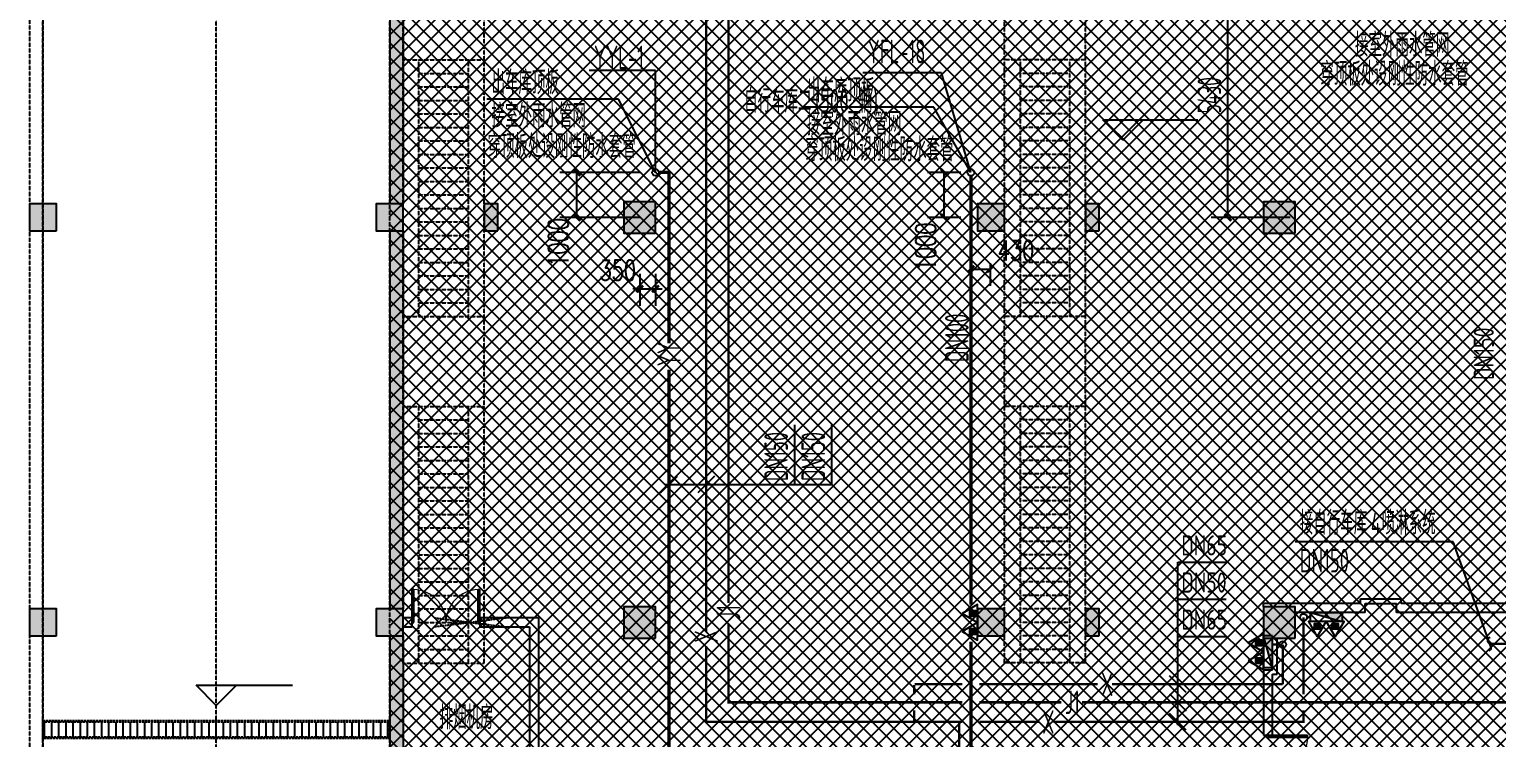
# Model space of a CAD drawing. Extents: x -2120532 to 1934524, y -1331911 to 424203.
# Drawn here: x -103459 to -70884, y -321820 to -306080 of the extents above; entities that cross this region are included whole.
import ezdxf

# ---------------------------------------------------------------- set-up
doc = ezdxf.new("R2010")
doc.units = 0
doc.header["$LTSCALE"] = 10
doc.linetypes.add('DASH', pattern=[0.35, 0.25, -0.1])
for name, color, linetype in [('03小品', 2, 'Continuous'), ('A-COLUMN', 8, 'Continuous'), ('A-ROOM_NAME', 23, 'Continuous'), ('A-STAIR', 3, 'Continuous'), ('A-WALL', 2, 'Continuous'), ('A-WINDOW', 8, 'Continuous'), ('DIM_ELEV', 3, 'Continuous'), ('DIM_SYMB', 3, 'Continuous'), ('DOOR_FIRE', 8, 'Continuous'), ('PUB_HATCH', 8, 'Continuous'), ('W-DIM_压力废', 3, 'Continuous'), ('W-DIM_压力雨', 3, 'Continuous'), ('W-DIM_消防', 3, 'Continuous'), ('W-DIM_给水', 3, 'Continuous'), ('W-EQUIP_喷淋', 7, 'Continuous'), ('W-EQUIP_消火栓', 7, 'Continuous'), ('W-EQUIP_灭火器', 7, 'Continuous'), ('W-EVALVE_喷淋', 7, 'Continuous'), ('W-PIPE-压力废', 31, 'Continuous'), ('W-PIPE-压力雨', 4, 'Continuous'), ('W-PIPE-喷淋中', 6, 'Continuous'), ('W-PIPE-消防', 1, 'Continuous'), ('W-PIPE-给水', 3, 'Continuous'), ('W-TEXT_压力废', 7, 'Continuous'), ('W-TEXT_消防', 7, 'Continuous'), ('W-TEXT_给水', 7, 'Continuous'), ('W-TWT_DIM', 3, 'Continuous'), ('W-VPIPE-压力废', 31, 'Continuous'), ('W-VPIPE-压力雨', 4, 'Continuous'), ('W-VPIPE-消防', 1, 'Continuous'), ('画水辅助', 6, 'Continuous'), ('雨棚投影', 147, 'Continuous')]:
    doc.layers.add(name, color=color, linetype=linetype)
doc.styles.add('8B2_02', font='tssdeng.shx', dxfattribs={"width": 0.6, "bigfont": 'TSSDCHN.shx'})
doc.styles.add('_TCH_DIM', font='SIMPLEX', dxfattribs={"bigfont": 'GBCBIG'})
doc.styles.add('_TCH_DIM_T3', font='SIMPLEX', dxfattribs={"width": 0.705882, "bigfont": 'GBCBIG'})
doc.styles.add('_TWT_PIPEDN', font='TSSDENG', dxfattribs={"width": 0.8, "height": 3.5, "bigfont": 'TSSDCHN'})
doc.styles.add('STANDARD_T3', font='TSSDENG.shx', dxfattribs={"width": 0.56, "bigfont": 'TSSDCHN.shx'})
doc.dimstyles.new('_TCH_ARCH&&150', dxfattribs={"dimtxt": 525, "dimasz": 150, "dimexe": 375, "dimexo": 450, "dimgap": 150, "dimtad": 1, "dimdec": 0, "dimzin": 0, "dimdsep": 46, "dimtxsty": 'STANDARD_T3', "dimblk": 'ARCHTICK', "dimcen": 0.09, "dimclrt": 7, "dimazin": 2, "dimtfac": 1, "dimtdec": 0, "dimtix": 1, "dimtmove": 2, "dimatfit": 3, "dimfxl": 0, "dimtolj": 1, "dimtzin": 0, "dimarcsym": 0})
doc.dimstyles.new('_TWT_ARCH&&150', dxfattribs={"dimtxt": 446.25, "dimasz": 150, "dimexe": 375, "dimexo": 450, "dimgap": 189.375, "dimtad": 1, "dimdec": 0, "dimzin": 0, "dimdsep": 46, "dimtxsty": '_TCH_DIM_T3', "dimblk": 'ARCHTICK', "dimcen": 0.09, "dimclrt": 7, "dimazin": 2, "dimtfac": 1, "dimtdec": 0, "dimtix": 1, "dimtmove": 2, "dimatfit": 3, "dimfxl": 0, "dimtolj": 1, "dimtzin": 0, "dimarcsym": 0})

# ---------------------------------------------------------------- blocks, each defined once
blk = doc.blocks.new('坡道')
at = {"layer": '雨棚投影', "linetype": 'DASH', "lineweight": -3, "ltscale": 2}
blk.add_line((-138368, -493850), (-175993, -493851), dxfattribs=at)
for points in [[(-138368, -490000), (-175993, -490001), (-175993, -497701), (-138368, -497700)], [(-138368, -498000), (-138368, -497701), (-175993, -497701), (-175993, -498000)]]:
    blk.add_lwpolyline(points, close=True, dxfattribs=at)
blk = doc.blocks.new('自行车坡道')
at = {"layer": 'A-STAIR', "color": 8}
for p, q in [((-72448, -339871), (-67495, -339871)), ((-67495, -341671), (-67495, -339871)), ((-72119, -340221), (-67495, -340221)), ((-71995, -340353), (-71995, -340221)), ((-71695, -340638), (-71695, -340221)), ((-71395, -340993), (-71395, -340221)), ((-71095, -341321), (-71095, -340221)), ((-70795, -341321), (-70795, -340221)), ((-70495, -341321), (-70495, -340221)), ((-70195, -341321), (-70195, -340221)), ((-69895, -341321), (-69895, -340221)), ((-69595, -341321), (-69595, -340221)), ((-69295, -341321), (-69295, -340221)), ((-68995, -341321), (-68995, -340221)), ((-68695, -341321), (-68695, -340221)), ((-68395, -341321), (-68395, -340221)), ((-68095, -341321), (-68095, -340221)), ((-67795, -341321), (-67795, -340221)), ((-71095, -341321), (-67495, -341321)), ((-70759, -341671), (-67495, -341671))]:
    blk.add_line(p, q, dxfattribs=at)
at = {"layer": 'DIM_SYMB', "color": 8}
blk.add_lwpolyline([(-72776, -339521), (-71718, -340648), (-71513, -340560), (-71768, -340902), (-71564, -340812), (-70507, -341939)], dxfattribs=at)
blk.add_lwpolyline([(-66753, -340771, 0, 0, 0), (-69595, -340771, 0, 80, 0), (-69295, -340771, 0, 0, 0)], format="xyseb", dxfattribs=at)
at = {"layer": '雨棚投影', "color": 8, "linetype": 'DASH', "lineweight": -3, "ltscale": 2}
for p, q in [((-96295, -339871), (-72448, -339871)), ((-96295, -341671), (-96295, -339871)), ((-90595, -341671), (-90595, -339871)), ((-88595, -341671), (-88595, -339871)), ((-82895, -341671), (-82895, -339871)), ((-80895, -341671), (-80895, -339871)), ((-75195, -341671), (-75195, -339871)), ((-73195, -341671), (-73195, -339871)), ((-96295, -340221), (-90595, -340221)), ((-95995, -341321), (-95995, -340221)), ((-95695, -341321), (-95695, -340221)), ((-95395, -341321), (-95395, -340221)), ((-95095, -341321), (-95095, -340221)), ((-94795, -341321), (-94795, -340221)), ((-94495, -341321), (-94495, -340221)), ((-94195, -341321), (-94195, -340221)), ((-93895, -341321), (-93895, -340221)), ((-93595, -341321), (-93595, -340221)), ((-93295, -341321), (-93295, -340221)), ((-92995, -341321), (-92995, -340221)), ((-92695, -341321), (-92695, -340221)), ((-92395, -341321), (-92395, -340221)), ((-92095, -341321), (-92095, -340221)), ((-91795, -341321), (-91795, -340221)), ((-91495, -341321), (-91495, -340221)), ((-91195, -341321), (-91195, -340221)), ((-90895, -341321), (-90895, -340221)), ((-88595, -340221), (-82895, -340221)), ((-88295, -341321), (-88295, -340221)), ((-87995, -341321), (-87995, -340221)), ((-87695, -341321), (-87695, -340221)), ((-87395, -341321), (-87395, -340221)), ((-87095, -341321), (-87095, -340221)), ((-86795, -341321), (-86795, -340221)), ((-86495, -341321), (-86495, -340221)), ((-86195, -341321), (-86195, -340221)), ((-85895, -341321), (-85895, -340221)), ((-85595, -341321), (-85595, -340221)), ((-85295, -341321), (-85295, -340221)), ((-84995, -341321), (-84995, -340221)), ((-84695, -341321), (-84695, -340221)), ((-84395, -341321), (-84395, -340221)), ((-84095, -341321), (-84095, -340221)), ((-83795, -341321), (-83795, -340221)), ((-83495, -341321), (-83495, -340221)), ((-83195, -341321), (-83195, -340221)), ((-80895, -340221), (-75195, -340221)), ((-80595, -341321), (-80595, -340221)), ((-80295, -341321), (-80295, -340221)), ((-79995, -341321), (-79995, -340221)), ((-79695, -341321), (-79695, -340221)), ((-79395, -341321), (-79395, -340221)), ((-79095, -341321), (-79095, -340221)), ((-78795, -341321), (-78795, -340221)), ((-78495, -341321), (-78495, -340221)), ((-78195, -341321), (-78195, -340221)), ((-77895, -341321), (-77895, -340221)), ((-77595, -341321), (-77595, -340221)), ((-77295, -341321), (-77295, -340221)), ((-76995, -341321), (-76995, -340221)), ((-76695, -341321), (-76695, -340221)), ((-76395, -341321), (-76395, -340221)), ((-76095, -341321), (-76095, -340221)), ((-75795, -341321), (-75795, -340221)), ((-75495, -341321), (-75495, -340221)), ((-73195, -340221), (-72119, -340221)), ((-72895, -341321), (-72895, -340221)), ((-72595, -341321), (-72595, -340221)), ((-72295, -341321), (-72295, -340221)), ((-71995, -341321), (-71995, -340353)), ((-71695, -341321), (-71695, -340869)), ((-71395, -341321), (-71395, -340993)), ((-96295, -341321), (-90595, -341321)), ((-88595, -341321), (-82895, -341321)), ((-80895, -341321), (-75195, -341321)), ((-73195, -341321), (-71095, -341321)), ((-96295, -341671), (-70759, -341671))]:
    blk.add_line(p, q, dxfattribs=at)
at = {"layer": 'DIM_SYMB', "color": 7, "style": '_TCH_DIM'}
blk.add_text('上', height=338, dxfattribs=at).set_placement((-66648, -340946))
blk = doc.blocks.new('_FZH')
blk.add_lwpolyline([(-0.5, -0.5), (0.5, -0.5), (0.5, 0.5), (-0.5, 0.5)], close=True)
at = {"layer": 'PUB_HATCH'}
blk.add_solid([(-0.5, -0.5), (0.5, -0.5), (-0.5, 0.5), (0.5, 0.5)], dxfattribs=at)
blk = doc.blocks.new('$DorLib2D$00000002')
for p, q in [((-0.5, 0), (-0.5, 0.4875)), ((-0.475, 0.4875), (-0.5, 0.4875)), ((-0.475, 0), (-0.475, 0.4875)), ((0.475, 0), (0.475, 0.4875)), ((0.475, 0.4875), (0.5, 0.4875)), ((0.5, 0), (0.5, 0.4875)), ((-0.5, 0), (-0.475, 0)), ((0.5, 0), (0.475, 0))]:
    blk.add_line(p, q)
at = {"lineweight": 13}
for centre, start, end in [((-0.4875, 0), 0, 88.53072), ((0.4875, 0), 91.46928, 180)]:
    blk.add_arc(centre, 0.4875, start, end, dxfattribs=at)
blk = doc.blocks.new('_ArchTick')
at = {"color": 0, "linetype": 'ByBlock', "const_width": 0.4}
blk.add_lwpolyline([(-0.5, -0.5), (0.5, 0.5)], dxfattribs=at)
blk = doc.blocks.new('*D285')
at = {"layer": 'Defpoints', "color": 0, "transparency": 16777216}
for p in [(-89909, -311061), (-89558, -311061), (-89558, -311847)]:
    blk.add_point(p, dxfattribs=at)
at = {"layer": 'W-TWT_DIM', "color": 0, "lineweight": -2, "transparency": 16777216}
for p, q in [((-89909, -311511), (-89909, -312222)), ((-89558, -311511), (-89558, -312222)), ((-89909, -311847), (-90059, -311847)), ((-89909, -311847), (-89558, -311847)), ((-89558, -311847), (-89408, -311847))]:
    blk.add_line(p, q, dxfattribs=at)
at = {"layer": 'W-TWT_DIM', "color": 0, "lineweight": -2, "transparency": 16777216, "xscale": 150, "yscale": 150, "zscale": 150}
blk.add_blockref('_ArchTick', (-89909, -311847), dxfattribs=at)
at = {"layer": 'W-TWT_DIM', "color": 0, "lineweight": -2, "transparency": 16777216, "xscale": 150, "yscale": 150, "zscale": 150, "rotation": 180}
blk.add_blockref('_ArchTick', (-89558, -311847), dxfattribs=at)
at = {"layer": 'W-TWT_DIM', "color": 7, "transparency": 16777216, "insert": (-90396, -311435), "char_height": 446.2, "attachment_point": 5, "style": '_TCH_DIM_T3'}
blk.add_mtext('\\A1;350', dxfattribs=at)
blk = doc.blocks.new('*D286')
at = {"layer": 'Defpoints', "color": 0, "transparency": 16777216}
for p in [(-91304, -309260), (-89440, -309260), (-89440, -310260)]:
    blk.add_point(p, dxfattribs=at)
at = {"layer": 'W-TWT_DIM', "color": 0, "lineweight": -2, "transparency": 16777216}
for p, q in [((-89890, -309260), (-91679, -309260)), ((-91304, -310260), (-91304, -309260)), ((-89890, -310260), (-91679, -310260))]:
    blk.add_line(p, q, dxfattribs=at)
at = {"layer": 'W-TWT_DIM', "color": 0, "lineweight": -2, "transparency": 16777216, "xscale": 150, "yscale": 150, "zscale": 150}
for p, rotation in [((-91304, -309260), 90), ((-91304, -310260), 270)]:
    blk.add_blockref('_ArchTick', p, dxfattribs=dict(at, rotation=rotation))
at = {"layer": 'W-TWT_DIM', "color": 7, "transparency": 16777216, "insert": (-91716, -310815), "char_height": 446.2, "attachment_point": 5, "rotation": 90, "style": '_TCH_DIM_T3'}
blk.add_mtext('\\A1;1000', dxfattribs=at)
blk = doc.blocks.new('*D288')
at = {"layer": 'Defpoints', "color": 0, "transparency": 16777216}
for p in [(-83147, -309260), (-82331, -309260), (-82331, -310260)]:
    blk.add_point(p, dxfattribs=at)
at = {"layer": 'W-TWT_DIM', "color": 0, "lineweight": -2, "transparency": 16777216}
for p, q in [((-82781, -309260), (-83522, -309260)), ((-83147, -310260), (-83147, -309260)), ((-82781, -310260), (-83522, -310260))]:
    blk.add_line(p, q, dxfattribs=at)
at = {"layer": 'W-TWT_DIM', "color": 0, "lineweight": -2, "transparency": 16777216, "xscale": 150, "yscale": 150, "zscale": 150}
for p, rotation in [((-83147, -309260), 90), ((-83147, -310260), 270)]:
    blk.add_blockref('_ArchTick', p, dxfattribs=dict(at, rotation=rotation))
at = {"layer": 'W-TWT_DIM', "color": 7, "transparency": 16777216, "insert": (-83560, -310914), "char_height": 446.2, "attachment_point": 5, "rotation": 90, "style": '_TCH_DIM_T3'}
blk.add_mtext('\\A1;1000', dxfattribs=at)
blk = doc.blocks.new('*D289')
at = {"layer": 'Defpoints', "color": 0, "transparency": 16777216}
for p in [(-82556, -310828), (-82126, -310828), (-82126, -311408)]:
    blk.add_point(p, dxfattribs=at)
at = {"layer": 'W-TWT_DIM', "color": 0, "lineweight": -2, "transparency": 16777216}
for p, q in [((-82556, -311278), (-82556, -311783)), ((-82556, -311408), (-82126, -311408)), ((-82126, -311278), (-82126, -311783))]:
    blk.add_line(p, q, dxfattribs=at)
at = {"layer": 'W-TWT_DIM', "color": 0, "lineweight": -2, "transparency": 16777216, "xscale": 150, "yscale": 150, "zscale": 150, "rotation": 180}
blk.add_blockref('_ArchTick', (-82556, -311408), dxfattribs=at)
at = {"layer": 'W-TWT_DIM', "color": 0, "lineweight": -2, "transparency": 16777216, "xscale": 150, "yscale": 150, "zscale": 150}
blk.add_blockref('_ArchTick', (-82126, -311408), dxfattribs=at)
at = {"layer": 'W-TWT_DIM', "color": 7, "transparency": 16777216, "insert": (-81554, -310995), "char_height": 446.2, "attachment_point": 5, "style": '_TCH_DIM_T3'}
blk.add_mtext('\\A1;430', dxfattribs=at)
blk = doc.blocks.new('*D319')
at = {"layer": 'Defpoints', "color": 0, "transparency": 16777216}
for p in [(-76849, -304831), (-75018, -304831), (-75018, -310260)]:
    blk.add_point(p, dxfattribs=at)
at = {"layer": 'W-TWT_DIM', "color": 0, "lineweight": -2, "transparency": 16777216}
for p, q in [((-75468, -304831), (-77224, -304831)), ((-76849, -310260), (-76849, -304831)), ((-75468, -310260), (-77224, -310260))]:
    blk.add_line(p, q, dxfattribs=at)
at = {"layer": 'W-TWT_DIM', "color": 0, "lineweight": -2, "transparency": 16777216, "xscale": 150, "yscale": 150, "zscale": 150}
for p, rotation in [((-76849, -304831), 90), ((-76849, -310260), 270)]:
    blk.add_blockref('_ArchTick', p, dxfattribs=dict(at, rotation=rotation))
at = {"layer": 'W-TWT_DIM', "color": 7, "transparency": 16777216, "insert": (-77262, -307545), "char_height": 525, "attachment_point": 5, "rotation": 90, "style": 'STANDARD_T3'}
blk.add_mtext('\\A1;5430', dxfattribs=at)
blk = doc.blocks.new('$TwtSys$00000434')
for p, q in [((-0.5, 0.5), (-0.5, -0.5)), ((-0.5, -0.5), (0.5, 0.5)), ((0.5, 0.5), (-0.5, 0.5)), ((0.5, -0.5), (0.5, 0.5)), ((-0.5, -0.5), (0.5, -0.5))]:
    blk.add_line(p, q)
blk.add_solid([(0.5, -0.5), (0.5, 0.5), (-0.5, -0.5)])
blk = doc.blocks.new('$TwtSys$00000132')
at = {"elevation": 0}
blk.add_lwpolyline([(7, -101, -0.575183), (0, 0, 0.604745), (-11, 101, 16.924828)], format="xyb", dxfattribs=at)
blk = doc.blocks.new('$TwtSys$00000546')
h = blk.add_hatch()
h.set_pattern_fill('ANSI31', color=256, scale=200, style=0)
h.set_pattern_definition([(45, (-38543.802, -6670.83), (-17.67767, 17.67767), [])])
h.paths.add_polyline_path([(-65, 174), (65, 174), (65, 44), (-65, 44)])
for points in [[(0, 344), (-198, 0), (198, 0)], [(-65, 174), (65, 174), (65, 44), (-65, 44)]]:
    blk.add_lwpolyline(points, close=True)
blk = doc.blocks.new('A$C1C3C0163')
h = blk.add_hatch()
h.set_pattern_fill('ANSI37', color=8, scale=150)
h.set_pattern_definition([(45, (-601697.23, -233886.27), (-168.3798, 168.3798), []), (135, (-601697.23, -233886.27), (-168.3798, -168.3798), [])])
h.paths.add_polyline_path([(-80300, 5300), (-80300, -9000), (-62000, -9000), (-62000, -64625), (-76750, -64625), (-76750, -62675), (-73875, -62675), (-73775, -57275), (-100380, -57275), (-100572, -124002), (-71150, -123999), (-71150, -126437), (-63509, -133383), (-65550, -135650), (-61611, -139196), (-83885, -163934), (-83885, -174096), (-119589, -213750), (-196450, -213750), (-196450, -207800), (-209700, -193450), (-209700, -169150), (-201700, -169149), (-201700, 5300), (-192675, 5300)])

msp = doc.modelspace()

# ---------------------------------------------------------------- hatches: boundary and pattern name
at = {"layer": '03小品', "linetype": 'DASH'}
h = msp.add_hatch(dxfattribs=at)
h.set_pattern_fill('ANSI31', color=8, scale=100, angle=585, style=0)
h.set_pattern_definition([(270, (-3188426.67, -1088587.32), (158.75, -1e-13), [])])
h.paths.add_polyline_path([(-95488.7, -321811.4), (-95488.7, -321471.4), (-103128.7, -321471.4), (-103128.7, -321811.4)])
at = {"layer": 'PUB_HATCH'}
for points in [[(-95458.6, -309960.4), (-95158.6, -309960.4), (-95158.6, -301560.4), (-95458.6, -301560.4)], [(-95458.6, -318960.4), (-95158.6, -318960.4), (-95158.6, -310560.4), (-95458.6, -310560.4)], [(-95158.6, -319560.4), (-95458.6, -319560.4), (-95458.6, -326860.4), (-95158.6, -326860.4)]]:
    msp.add_hatch(color=8, dxfattribs=at).paths.add_polyline_path(points)
at = {"layer": 'W-PIPE-压力雨'}
for points in [[(-89258.1, -309260.1), (-89258.1, -309222.6), (-89220.6, -309222.6)], [(-89258.1, -309260.1), (-89220.6, -309260.1), (-89220.6, -309222.6)]]:
    msp.add_hatch(color=256, dxfattribs=at).paths.add_polyline_path(points)
at = {"layer": 'W-PIPE-消防'}
for points in [[(-88432.1, -321470.5), (-88432.1, -321496.7), (-88458.3, -321496.7)], [(-88432.1, -321470.5), (-88458.3, -321470.5), (-88458.3, -321496.7)], [(-75170, -321470.5), (-75143.8, -321470.5), (-75143.8, -321496.7)], [(-75170, -321470.5), (-75170, -321496.7), (-75143.8, -321496.7)]]:
    msp.add_hatch(color=256, dxfattribs=at).paths.add_polyline_path(points)
at = {"layer": 'W-PIPE-给水'}
for points in [[(-87940.3, -321034.3), (-87940.3, -321060.6), (-87966.5, -321060.6)], [(-87940.3, -321034.3), (-87966.5, -321034.3), (-87966.5, -321060.6)]]:
    msp.add_hatch(color=256, dxfattribs=at).paths.add_polyline_path(points)

# ---------------------------------------------------------------- linework, layer by layer
at = {"color": 8, "linetype": 'DASH'}
for points in [[(-92857.4, -319158.6), (-94457.4, -319360.4)], [(-94457.4, -319158.6), (-92857.4, -319360.4)]]:
    msp.add_lwpolyline(points, dxfattribs=at)
at = {"layer": '03小品', "color": 8, "linetype": 'DASH'}
msp.add_lwpolyline([(-101825.7, -321441.4), (-95458.7, -321441.4), (-95458.7, -321841.4), (-103158.7, -321841.4), (-103158.7, -321441.4), (-101825.7, -321441.4)], dxfattribs=at)
msp.add_lwpolyline([(-101825.7, -321471.4), (-95488.7, -321471.4), (-95488.7, -321811.4), (-103128.7, -321811.4), (-103128.7, -321471.4)], close=True, dxfattribs=at)
at = {"layer": 'A-WALL', "color": 8}
for p, q in [((-95458.6, -301560.4), (-95458.6, -309960.4)), ((-95158.6, -301560.4), (-95158.6, -309960.4)), ((-95458.6, -310560.4), (-95458.6, -318960.4)), ((-95158.6, -310560.4), (-95158.6, -318960.4)), ((-73906.9, -318835.4), (-76058.6, -318835.4)), ((-76058.6, -318910.4), (-76058.6, -318835.4)), ((-73906.9, -318835.4), (-73906.9, -318735.4)), ((-73906.9, -318735.4), (-73006.9, -318735.4)), ((-73806.9, -319035.4), (-73806.9, -318835.4)), ((-73806.9, -318835.4), (-73106.9, -318835.4)), ((-73106.9, -319035.4), (-73106.9, -318835.4)), ((-73006.9, -318835.4), (-73006.9, -318735.4)), ((-67683.6, -318835.4), (-73006.9, -318835.4)), ((-94958.6, -319160.4), (-95158.6, -319160.4)), ((-94958.6, -319360.4), (-94958.6, -319160.4)), ((-92158.6, -319160.4), (-93458.6, -319160.4)), ((-93458.6, -319160.4), (-93458.6, -319360.4)), ((-92158.6, -319160.4), (-92158.6, -323760.4)), ((-73806.9, -319035.4), (-75358.6, -319035.4)), ((-67683.6, -319035.4), (-73106.9, -319035.4)), ((-95158.6, -319360.4), (-94958.6, -319360.4)), ((-93458.6, -319360.4), (-92358.6, -319360.4)), ((-92358.6, -319360.4), (-92358.6, -323760.4)), ((-95458.6, -319560.4), (-95458.6, -326860.4)), ((-95158.6, -319560.4), (-95158.6, -326860.4)), ((-75858.6, -320310.4), (-75858.6, -319610.4)), ((-75758.6, -320410.4), (-75758.6, -319610.4)), ((-76058.6, -320310.4), (-76058.6, -321760.4)), ((-76058.6, -320310.4), (-75858.6, -320310.4)), ((-75858.6, -321760.4), (-75858.6, -320410.4)), ((-75858.6, -320410.4), (-75758.6, -320410.4)), ((-76058.6, -321760.4), (-75858.6, -321760.4))]:
    msp.add_line(p, q, dxfattribs=at)
at = {"layer": 'DIM_ELEV', "color": 8}
for p, q in [((-79179.6, -308539.7), (-79629.6, -308089.7)), ((-79629.6, -308089.7), (-77521.9, -308089.7)), ((-79179.6, -308539.7), (-78729.6, -308089.7)), ((-99308.7, -321105.3), (-99758.7, -320655.3)), ((-99758.7, -320655.3), (-97614.5, -320655.3)), ((-99308.7, -321105.3), (-98858.7, -320655.3))]:
    msp.add_line(p, q, dxfattribs=at)
at = {"layer": 'W-DIM_压力废', "linetype": 'ByBlock'}
for p, q in [((-83209.6, -307046.5, 0), (-84953.8, -307046.5, 0)), ((-82555.5, -309260.2), (-83209.6, -307046.5, 0))]:
    msp.add_line(p, q, dxfattribs=at)
at = {"layer": 'W-DIM_压力雨'}
for p, q in [((-89558.5, -306993.1), (-91030.2, -306993.1)), ((-89558.5, -309260.1), (-89558.5, -306993.1)), ((-86467.1, -316193.6), (-86467.1, -314865.1)), ((-85642.1, -316193.6), (-85642.1, -314865.1)), ((-89443.8, -316379.3), (-89072.5, -316008)), ((-89333.1, -316193.6), (-86467.1, -316193.6)), ((-88246.5, -316008), (-88617.7, -316379.3)), ((-86467.1, -316193.6), (-85642.1, -316193.6))]:
    msp.add_line(p, q, dxfattribs=at)
at = {"layer": 'W-DIM_消防'}
for p, q in [((-77959.4, -319570.6), (-77959.4, -317920.6)), ((-77959.4, -317920.6), (-76889.3, -317920.6)), ((-77959.4, -318745.6), (-76889.3, -318745.6)), ((-77959.4, -321545.5), (-77959.4, -319570.6)), ((-77959.4, -319570.6), (-76889.3, -319570.6)), ((-77773.8, -320818.2), (-78145, -320447)), ((-78145, -320848.7), (-77773.8, -321219.9)), ((-77773.8, -321656.1), (-78145, -321284.9))]:
    msp.add_line(p, q, dxfattribs=at)
at = {"layer": 'W-DIM_给水'}
for p, q in [((-90379.8, -307632.3), (-93302.1, -307632.3)), ((-89558.5, -309260.1), (-90379.8, -307632.3)), ((-83376.8, -307807.1), (-86299.2, -307807.1)), ((-82555.5, -309260.2), (-83376.8, -307807.1))]:
    msp.add_line(p, q, dxfattribs=at)
at = {"layer": 'W-EVALVE_喷淋'}
for p, q in [((-71852.3, -317466.5), (-75358.6, -317466.5)), ((-71005.7, -319813.9), (-71852.3, -317466.5)), ((-71005.7, -319813.9), (-71852.3, -317466.5))]:
    msp.add_line(p, q, dxfattribs=at)
at = {"layer": 'W-PIPE-压力废', "ltscale": 1.5, "const_width": 75}
for points in [[(-82555.5, -309335.2), (-82555.5, -318866.7)], [(-82555.5, -319684.5), (-82555.5, -326204.7)]]:
    msp.add_lwpolyline(points, dxfattribs=at)
at = {"layer": 'W-PIPE-压力雨', "ltscale": 1.5, "const_width": 75}
for points in [[(-89258.1, -309260.1), (-89483.5, -309260.1)], [(-89258.1, -313057.7), (-89258.1, -309260.1)], [(-89258.1, -336176.4), (-89258.1, -313643.9)]]:
    msp.add_lwpolyline(points, dxfattribs=at)
at = {"layer": 'W-PIPE-喷淋中', "ltscale": 1.5, "const_width": 52.5}
msp.add_lwpolyline([(-70646.2, -319735.5), (-71043.7, -319735.5)], dxfattribs=at)
at = {"layer": 'W-PIPE-消防', "ltscale": 1.5, "const_width": 52.5}
for points in [[(-88432.1, -301735.2), (-88432.1, -319463.1)], [(-75170, -319146.5), (-75170, -320858.1)], [(-75095.2, -319144.8), (-75017.6, -319143.1)], [(-88432.1, -319782.7), (-88432.1, -321470.5)], [(-75708.6, -319750.8), (-75858.6, -319750.8)], [(-75633.6, -319750.8), (-75633.6, -320632.6)], [(-83812.5, -320649.6), (-83812.5, -320858.1)], [(-82743, -320632.6), (-83807.2, -320632.6)], [(-79741, -320632.6), (-82368, -320632.6)], [(-75633.6, -320632.6), (-79421.4, -320632.6)], [(-88432.1, -321470.5), (-83812.5, -321470.5)], [(-83812.5, -321210.6), (-83812.5, -321470.5)], [(-83812.5, -321470.5), (-82817, -321470.5)], [(-82743, -321470.5), (-82817, -321470.5)], [(-82817, -321470.5), (-82817, -322341.6)], [(-81048.5, -321470.5), (-82368, -321470.5)], [(-75170, -321470.5), (-80728.9, -321470.5)], [(-75170, -321210.6), (-75170, -321470.5)]]:
    msp.add_lwpolyline(points, dxfattribs=at)
at = {"layer": 'W-PIPE-给水', "ltscale": 1.5, "const_width": 52.5}
for points in [[(-87940.3, -318828), (-87940.3, -296392)], [(-87940.3, -321034.3), (-87940.3, -319280.9)], [(-87940.3, -321034.3), (-82743, -321034.3)], [(-82368, -321034.3), (-80545.7, -321034.3)], [(-80092.9, -321034.3), (-64143.3, -321034.3)]]:
    msp.add_lwpolyline(points, dxfattribs=at)
at = {"layer": 'W-VPIPE-压力废', "linetype": 'ByBlock'}
msp.add_circle((-82555.5, -309260.2), 75, dxfattribs=at)
at = {"layer": 'W-VPIPE-压力雨'}
msp.add_circle((-89558.5, -309260.1), 75, dxfattribs=at)
at = {"layer": 'W-VPIPE-消防'}
for centre in [(-75170, -319146.5), (-75633.6, -319750.8)]:
    msp.add_circle(centre, 75, dxfattribs=at)
at = {"layer": '雨棚投影', "color": 8, "linetype": 'DASH', "lineweight": -3, "ltscale": 2}
for p, q in [((-80008.6, -320160.4), (-80008.6, -294624.2)), ((-81808.6, -320160.4), (-81808.6, -296313.1)), ((-80008.6, -306760.4), (-81808.6, -306760.4)), ((-81458.6, -312460.4), (-81458.6, -306760.4)), ((-80358.6, -312460.4), (-80358.6, -306760.4)), ((-80358.6, -307060.4), (-81458.6, -307060.4)), ((-80358.6, -307360.4), (-81458.6, -307360.4)), ((-80358.6, -307660.4), (-81458.6, -307660.4)), ((-80358.6, -307960.4), (-81458.6, -307960.4)), ((-80358.6, -308260.4), (-81458.6, -308260.4)), ((-80358.6, -308560.4), (-81458.6, -308560.4)), ((-80358.6, -308860.4), (-81458.6, -308860.4)), ((-80358.6, -309160.4), (-81458.6, -309160.4)), ((-80358.6, -309460.4), (-81458.6, -309460.4)), ((-80358.6, -309760.4), (-81458.6, -309760.4)), ((-80358.6, -310060.4), (-81458.6, -310060.4)), ((-80358.6, -310360.4), (-81458.6, -310360.4)), ((-80358.6, -310660.4), (-81458.6, -310660.4)), ((-80358.6, -310960.4), (-81458.6, -310960.4)), ((-80358.6, -311260.4), (-81458.6, -311260.4)), ((-80358.6, -311560.4), (-81458.6, -311560.4)), ((-80358.6, -311860.4), (-81458.6, -311860.4)), ((-80358.6, -312160.4), (-81458.6, -312160.4)), ((-80008.6, -312460.4), (-81808.6, -312460.4)), ((-80008.6, -314460.4), (-81808.6, -314460.4)), ((-81458.6, -320160.4), (-81458.6, -314460.4)), ((-80358.6, -320160.4), (-80358.6, -314460.4)), ((-80358.6, -314760.4), (-81458.6, -314760.4)), ((-80358.6, -315060.4), (-81458.6, -315060.4)), ((-80358.6, -315360.4), (-81458.6, -315360.4)), ((-80358.6, -315660.4), (-81458.6, -315660.4)), ((-80358.6, -315960.4), (-81458.6, -315960.4)), ((-80358.6, -316260.4), (-81458.6, -316260.4)), ((-80358.6, -316560.4), (-81458.6, -316560.4)), ((-80358.6, -316860.4), (-81458.6, -316860.4)), ((-80358.6, -317160.4), (-81458.6, -317160.4)), ((-80358.6, -317460.4), (-81458.6, -317460.4)), ((-80358.6, -317760.4), (-81458.6, -317760.4)), ((-80358.6, -318060.4), (-81458.6, -318060.4)), ((-80358.6, -318360.4), (-81458.6, -318360.4)), ((-80358.6, -318660.4), (-81458.6, -318660.4)), ((-80358.6, -318960.4), (-81458.6, -318960.4)), ((-80358.6, -319260.4), (-81458.6, -319260.4)), ((-80358.6, -319560.4), (-81458.6, -319560.4)), ((-80358.6, -319860.4), (-81458.6, -319860.4)), ((-80008.6, -320160.4), (-81808.6, -320160.4))]:
    msp.add_line(p, q, dxfattribs=at)

# ---------------------------------------------------------------- block references
at = {"color": 8, "xscale": -1, "rotation": 270}
msp.add_blockref('自行车坡道', (246512, -223865.5), dxfattribs=at)
at = {"color": 8, "rotation": 270}
msp.add_blockref('坡道', (394541.8, -475328), dxfattribs=at)
at = {"layer": 'A-COLUMN', "color": 8, "rotation": 90}
for p, xscale, yscale, zscale in [((-103158.6, -310260.4), 600, 600, 600), ((-95458.6, -310260.4), 600, 600, 600), ((-93208.6, -310260.4), 600, 299.9999999997526, 299.9999999997526), ((-89908.6, -310260.4), 700, 700, 700), ((-82108.6, -310260.4), 600, 600, 600), ((-79858.6, -310260.4), 600, 299.9999999997526, 299.9999999997526), ((-75708.6, -310260.4), 700, 700, 700), ((-103158.6, -319260.4), 600, 600, 600), ((-95458.6, -319260.4), 600, 600, 600), ((-89908.6, -319260.4), 700, 700, 700), ((-82108.6, -319260.4), 600, 600, 600), ((-79858.6, -319260.4), 600, 299.9999999997526, 299.9999999997526), ((-75708.6, -319260.4), 700, 700, 700)]:
    msp.add_blockref('_FZH', p, dxfattribs=dict(at, xscale=xscale, yscale=yscale, zscale=zscale))
at = {"layer": 'A-WINDOW', "color": 8, "xscale": 1800, "yscale": -1800, "zscale": 200, "rotation": 90.00000000000021}
msp.add_blockref('$DorLib2D$00000002', (-75958.6, -322660.4), dxfattribs=at)
at = {"layer": 'DOOR_FIRE', "color": 8, "xscale": -1500, "yscale": -1500, "zscale": 200, "rotation": 180}
msp.add_blockref('$DorLib2D$00000002', (-94208.6, -319260.4), dxfattribs=at)
at = {"layer": 'W-EQUIP_喷淋', "xscale": 1.5, "yscale": -1.5, "zscale": 1.5, "rotation": 180}
msp.add_blockref('$TwtSys$00000132', (-71043.7, -319735.5), dxfattribs=at)
at = {"layer": 'W-EQUIP_消火栓', "yscale": 200, "zscale": 700}
for p, xscale, rotation in [((-74667.6, -319135.4), -700, 180), ((-75958.6, -319910.4), 700, 89.99999999999999)]:
    msp.add_blockref('$TwtSys$00000434', p, dxfattribs=dict(at, xscale=xscale, rotation=rotation))
at = {"layer": 'W-EQUIP_灭火器'}
for p, rotation in [((-82408.6, -319062), 89.99999999999999), ((-82408.6, -319458.8), 89.99999999999999), ((-76058.6, -319712), 89.99999999999999), ((-74866, -319235.4), 180), ((-74469.2, -319235.4), 180), ((-76058.6, -320108.8), 89.99999999999999)]:
    msp.add_blockref('$TwtSys$00000546', p, dxfattribs=dict(at, rotation=rotation))
at = {"layer": '画水辅助'}
msp.add_blockref('A$C1C3C0163', (106241.4, -167810.4), dxfattribs=at)

# ---------------------------------------------------------------- texts
at = {"layer": 'A-ROOM_NAME', "color": 8, "style": '8B2_02', "width": 0.6}
for s, p in [('自行车库二', (-87590.2, -307931.4)), ('(500', (-86015.2, -307931.4)), ('辆', (-85046, -307931.4)), (')', (-84731, -307931.4)), ('排烟机房', (-94352.3, -321632.7))]:
    msp.add_text(s, height=525, dxfattribs=at).set_placement(p)
at = {"layer": 'W-DIM_压力废', "color": 7, "linetype": 'ByBlock', "style": '8B2_02', "width": 0.6}
msp.add_text('YFL-18', height=525, dxfattribs=at).set_placement((-84848.8, -306836.5, 0))
at = {"layer": 'W-DIM_压力废', "color": 7, "style": '_TWT_PIPEDN', "width": 0.752941}
msp.add_text('DN150', height=446.25, rotation=90, dxfattribs=at).set_placement((-70947.1, -313870.6))
at = {"layer": 'W-DIM_压力雨', "color": 7, "style": '8B2_02', "width": 0.6}
msp.add_text('YYL-1', height=525, dxfattribs=at).set_placement((-90925.2, -306966.9))
for p in [(-86617.1, -316118.6), (-85792.1, -316118.6)]:
    msp.add_text('DN150', height=525, rotation=90, dxfattribs=at).set_placement(p)
at = {"layer": 'W-DIM_消防', "color": 7}
for s, height, style, width, p in [('穿顶板处设刚性防水套管', 525, '8B2_02', 0.6, (-74799.1, -307335.4)), ('穿顶板处设刚性防水套管', 525, '8B2_02', 0.6, (-93286.9, -308942.9)), ('穿顶板处设刚性防水套管', 525, '8B2_02', 0.6, (-86231.6, -309012.3)), ('DN65', 446.25, '_TWT_PIPEDN', 0.752941, (-77884.4, -317770.6)), ('DN50', 446.25, '_TWT_PIPEDN', 0.752941, (-77884.4, -318595.6)), ('DN65', 446.25, '_TWT_PIPEDN', 0.752941, (-77884.4, -319420.6))]:
    msp.add_text(s, height=height, dxfattribs=dict(at, style=style, width=width)).set_placement(p)
at = {"layer": 'W-DIM_给水', "color": 7, "style": '8B2_02', "width": 0.6}
for s, p in [('接室外雨水管网', (-74029.3, -306688.3)), ('出车库顶板', (-93197.1, -307527.3)), ('出车库顶板', (-86194.2, -307702.1)), ('接室外雨水管网', (-93197.1, -308262.3)), ('接室外雨水管网', (-86194.2, -308437.1))]:
    msp.add_text(s, height=525, dxfattribs=at).set_placement(p)
at = {"layer": 'W-EVALVE_喷淋', "color": 7, "style": '8B2_02', "width": 0.6}
for s, p in [('接自行车库', (-75253.6, -317309)), ('4', (-73678.6, -317309)), ('喷淋系统', (-73436.3, -317309)), ('DN150', (-75253.6, -318149))]:
    msp.add_text(s, height=525, dxfattribs=at).set_placement(p)
at = {"layer": 'W-TEXT_压力废', "style": '8B2_02', "width": 0.6}
for s, p in [('DN100', (-82606.1, -313476.9)), ('YY', (-88995.6, -313568.9))]:
    msp.add_text(s, height=525, rotation=90, dxfattribs=at).set_placement(p)
at = {"layer": 'W-TEXT_消防', "style": '8B2_02', "width": 0.6}
msp.add_text('X', height=525, rotation=90, dxfattribs=at).set_placement((-88169.6, -319707.7))
for p in [(-79666, -320895.1), (-80973.5, -321733)]:
    msp.add_text('X', height=525, dxfattribs=at).set_placement(p)
at = {"layer": 'W-TEXT_给水', "style": '8B2_02', "width": 0.6}
msp.add_text('J1', height=525, rotation=90, dxfattribs=at).set_placement((-87677.8, -319205.9))
msp.add_text('J1', height=525, dxfattribs=at).set_placement((-80470.7, -321296.8))

# ---------------------------------------------------------------- dimensions: what is measured, and where the dimension line sits
at = {"layer": 'W-TWT_DIM'}
dim = msp.add_aligned_dim(p1=(-75018.1, -310260.4), p2=(-75018.1, -304830.6), distance=1831, dimstyle='_TCH_ARCH&&150', dxfattribs=at)
dim.commit()
dim.dimension.update_dxf_attribs({"geometry": '*D319', "text_midpoint": (-77261.7, -307545.5)})
for base, p1, p2, angle, picture, middle in [((-91303.7, -309260.1), (-89440, -310260.4), (-89440, -309260.1), 90, '*D286', (-91716.2, -310815.4)), ((-83147.1, -309260.2), (-82331, -310260.4), (-82331, -309260.2), 90, '*D288', (-83559.6, -310914.1)), ((-82125.6, -311407.7), (-82555.5, -310828.4), (-82125.6, -310828.4), 0, '*D289', (-81553.6, -310995.2)), ((-89558.5, -311847.3), (-89908.6, -311061.1), (-89558.5, -311061.1), 0, '*D285', (-90396.1, -311434.8))]:
    dim = msp.add_linear_dim(base=base, p1=p1, p2=p2, angle=angle, dimstyle='_TWT_ARCH&&150', dxfattribs=at)
    dim.commit()
    dim.dimension.update_dxf_attribs({"geometry": picture, "text_midpoint": middle, "dimtype": 129})

doc.saveas('drawing.dxf')
